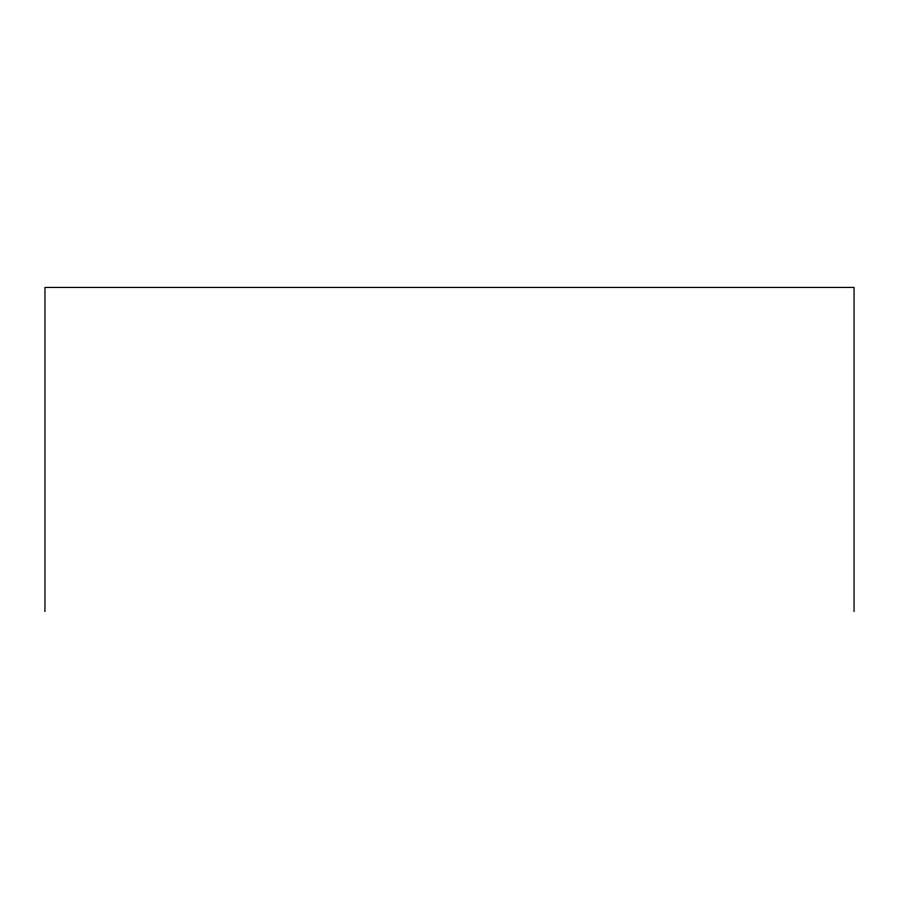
<?xml version="1.0" encoding="UTF-8"?>
<svg xmlns="http://www.w3.org/2000/svg" width="899" height="899" viewBox="0 0 899 899"><rect width="100%" height="100%" fill="white"/><g stroke="black" fill="none" stroke-linecap="round" stroke-linejoin="round"><path stroke-width="1.35" d="M854.05 611.556L854.05 287.444L44.95 287.444L44.95 611.556"/></g></svg>
